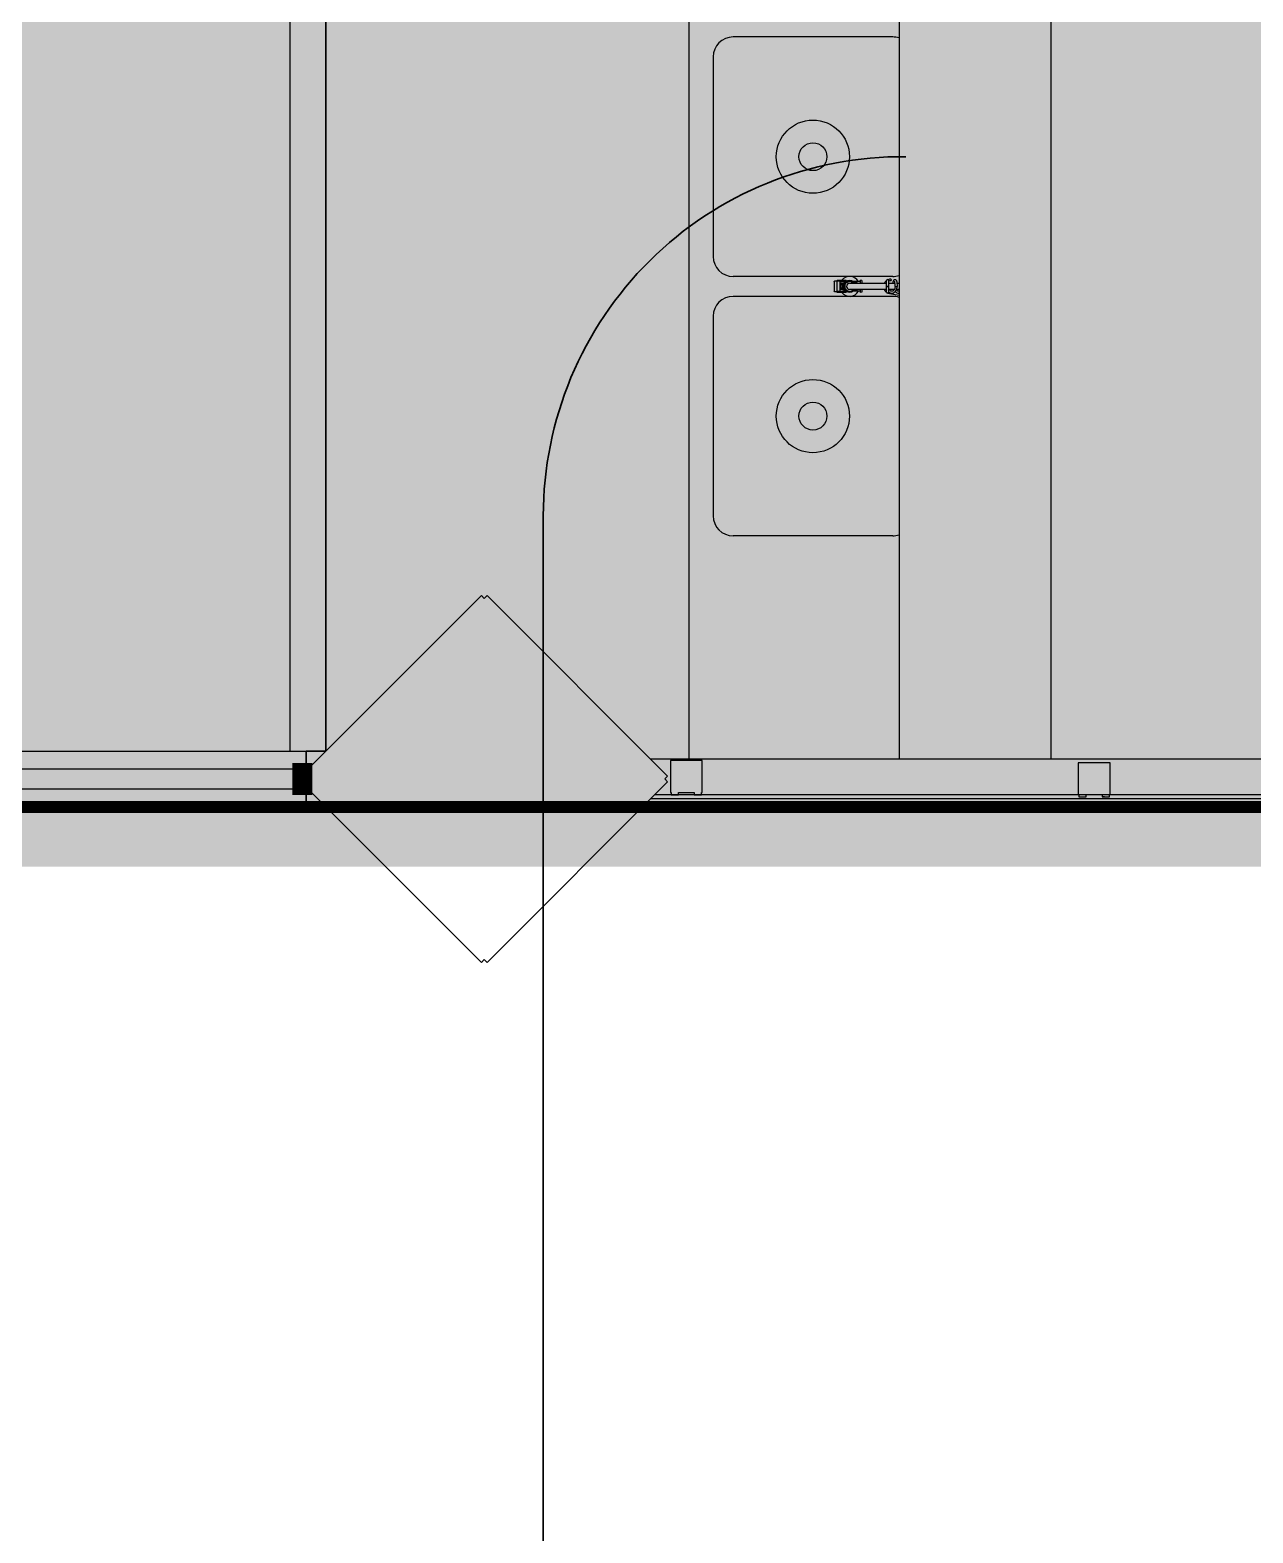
# Model space of a CAD drawing. Header units: metres. Extents: x -331 to 2982, y 362 to 2539.
# Drawn here: x 795.355 to 798.419, y 978.543 to 982.309 of the extents above; entities that cross this region are included whole.
import ezdxf

# ---------------------------------------------------------------- set-up
doc = ezdxf.new("R2010")
doc.units = ezdxf.units.M
doc.layers.get('0').update_dxf_attribs({"color": 251})
doc.layers.add('_salas', color=251, linetype='Continuous', plot=False)
doc.layers.add('Botoeira_antiga', color=74, linetype='Continuous', lineweight=30)
for name, color, linetype in [('CX', 251, 'Continuous'), ('Div', 251, 'Continuous'), ('Est', 251, 'Continuous'), ('Pis', 251, 'Continuous')]:
    doc.layers.add(name, color=color, linetype=linetype)

# ---------------------------------------------------------------- blocks, each defined once
blk = doc.blocks.new('XR_BL2_AND_MON-REV15$0$PERFIL_UNIT_ALCOA')
at = {"layer": 'CX', "color": 6}
for p, q in [((-21.3, 13.4), (-15.2, 13.4)), ((30.6, 13.4), (24.4, 13.4))]:
    blk.add_line(p, q, dxfattribs=at)
at = {"layer": 'CX'}
blk.add_lwpolyline([(-15.2, 19.2), (-15.2, 13.4), (-33.6, 13.4), (-33.6, 19.2), (-35.4, 19.2), (-35.4, 99.2), (44.6, 99.2), (44.6, 19.2), (42.9, 19.2), (42.9, 13.4), (24.4, 13.4), (24.4, 19.2)], close=True, dxfattribs=at)
blk = doc.blocks.new('XR_BL2_AND_MON-REV15$0$P_M')
at = {"layer": 'Est'}
blk.add_lwpolyline([(0.4596, -0.4313), (0.4525, -0.4243), (0.4596, -0.4172), (0.0071, 0.0354), (0, 0.0283), (-0.0071, 0.0354), (-0.4596, -0.4172), (-0.4525, -0.4243), (-0.4596, -0.4313), (-0.0071, -0.8839), (0, -0.8768), (0.0071, -0.8839)], close=True, dxfattribs=at)

msp = doc.modelspace()

# ---------------------------------------------------------------- hatches: boundary and pattern name
at = {"layer": '_salas', "transparency": 33554559}
h = msp.add_hatch(color=256, dxfattribs=at)
h.dxf.hatch_style = 1
h.paths.add_polyline_path([(820.1455, 995.2122), (820.1455, 996.6939), (815.2005, 996.6939), (815.2005, 1004.348), (796.5505, 1004.348), (796.5505, 1005.3023), (790.5648, 1005.3023), (790.4667, 1005.3023), (790.1155, 1005.6539), (790.0755, 1005.6539), (790.0755, 979.868), (790.3055, 979.868), (790.3055, 980.058), (790.4598, 980.2123), (820.1455, 980.2123), (820.1455, 981.7048), (820.3856, 981.8467), (820.6205, 981.9971), (820.6205, 980.9223), (821.2605, 980.9223), (821.2605, 982.4726, 0.087526), (823.0202, 984.545, 0.418022)])

# ---------------------------------------------------------------- linework, layer by layer
at = {"lineweight": 0}
msp.add_lwpolyline([(790.5972, 1005.4523), (790.4991, 1005.4523), (790.148, 1005.8039), (790.108, 1005.8039), (790.108, 980.018), (790.338, 980.018), (790.338, 980.208), (790.4922, 980.3623), (820.1779, 980.3623), (820.1779, 981.8548), (820.4181, 981.9967), (820.653, 982.1471), (820.653, 981.0723), (821.293, 981.0723), (821.293, 982.6226, 0.087526), (823.0526, 984.695)], format="xyb", dxfattribs=at)
at = {"layer": 'Botoeira_antiga'}
msp.add_line((796.6411, 978.2975), (796.6411, 981.0915), dxfattribs=at)
msp.add_arc((797.5411, 981.0915), 0.9, 89.4573, 180, dxfattribs=at)
at = {"layer": 'Div', "lineweight": 0}
for p, q in [((796.0063, 980.5023), (796.0063, 985.3393)), ((796.0963, 980.5023), (796.0963, 985.3393)), ((796.0963, 985.3393), (796.0963, 980.5023))]:
    msp.add_line(p, q, dxfattribs=at)
at = {"layer": 'Pis'}
for p, q in [((797.5326, 986.3626), (797.5326, 980.4821)), ((797.9126, 986.3626), (797.9126, 980.4821)), ((796.0063, 980.5023), (796.0063, 985.3393)), ((796.0963, 980.5023), (796.0963, 985.3393)), ((796.0963, 985.3393), (796.0963, 980.5023)), ((797.0067, 980.4784), (797.0067, 983.1552)), ((797.5167, 982.2915), (797.1167, 982.2915)), ((797.0667, 982.2415), (797.0667, 981.7415)), ((797.5167, 981.6915), (797.1167, 981.6915)), ((797.3699, 981.6785), (797.3699, 981.6545)), ((797.3699, 981.6785), (797.3699, 981.6545)), ((797.3768, 981.6795), (797.3709, 981.6795)), ((797.3768, 981.6795), (797.3709, 981.6795)), ((797.3841, 981.6795), (797.3768, 981.6795)), ((797.3841, 981.6795), (797.3768, 981.6795)), ((797.3778, 981.6545), (797.3778, 981.6785)), ((797.3778, 981.6545), (797.3778, 981.6785)), ((797.3796, 981.682), (797.398, 981.682)), ((797.3796, 981.682), (797.398, 981.682)), ((797.385, 981.679), (797.398, 981.679)), ((797.385, 981.679), (797.398, 981.679)), ((797.3851, 981.6545), (797.3851, 981.6785)), ((797.3851, 981.6545), (797.3851, 981.6785)), ((797.3858, 981.6635), (797.3858, 981.6695)), ((797.3858, 981.6695), (797.3878, 981.6695)), ((797.3858, 981.6635), (797.3858, 981.6695)), ((797.3858, 981.6695), (797.3878, 981.6695)), ((797.3858, 981.6635), (797.3878, 981.6635)), ((797.3858, 981.6635), (797.3878, 981.6635)), ((797.3861, 981.6738), (797.3861, 981.6695)), ((797.3906, 981.6738), (797.3861, 981.6738)), ((797.3861, 981.6738), (797.3861, 981.6695)), ((797.3906, 981.6738), (797.3861, 981.6738)), ((797.3861, 981.6635), (797.3861, 981.6593)), ((797.3861, 981.6635), (797.3861, 981.6593)), ((797.3861, 981.6593), (797.3906, 981.6593)), ((797.3861, 981.6593), (797.3906, 981.6593)), ((797.3874, 981.6738), (797.3874, 981.6695)), ((797.3874, 981.6738), (797.3874, 981.6695)), ((797.3874, 981.6635), (797.3874, 981.6593)), ((797.3874, 981.6635), (797.3874, 981.6593)), ((797.3878, 981.671), (797.3908, 981.674)), ((797.3878, 981.671), (797.3908, 981.674)), ((797.3878, 981.662), (797.3878, 981.671)), ((797.3878, 981.662), (797.3878, 981.671)), ((797.3878, 981.662), (797.3908, 981.659)), ((797.3878, 981.662), (797.3908, 981.659)), ((797.3908, 981.674), (797.3938, 981.674)), ((797.3908, 981.674), (797.3908, 981.6703)), ((797.3908, 981.674), (797.3938, 981.674)), ((797.3908, 981.674), (797.3908, 981.6703)), ((797.3908, 981.6703), (797.3908, 981.6665)), ((797.3908, 981.6703), (797.3908, 981.6665)), ((797.3908, 981.6665), (797.3938, 981.6665)), ((797.3908, 981.6665), (797.3908, 981.6628)), ((797.3908, 981.6665), (797.3938, 981.6665)), ((797.3908, 981.6665), (797.3908, 981.6628)), ((797.3908, 981.6628), (797.3908, 981.659)), ((797.3908, 981.6628), (797.3908, 981.659)), ((797.3908, 981.659), (797.3938, 981.659)), ((797.3908, 981.659), (797.3938, 981.659)), ((797.3938, 981.6785), (797.3938, 981.6545)), ((797.3938, 981.6785), (797.4007, 981.6785)), ((797.3938, 981.6785), (797.3938, 981.6545)), ((797.3938, 981.6785), (797.4007, 981.6785)), ((797.3963, 981.6665), (797.3963, 981.6709)), ((797.3963, 981.6665), (797.3963, 981.6709)), ((797.3963, 981.6622), (797.3963, 981.6665)), ((797.3963, 981.6622), (797.3963, 981.6665)), ((797.3988, 981.6752), (797.4026, 981.6774)), ((797.3988, 981.6752), (797.4026, 981.6774)), ((797.4026, 981.6557), (797.3988, 981.6579)), ((797.4026, 981.6557), (797.3988, 981.6579)), ((797.4026, 981.6774), (797.4063, 981.6795)), ((797.4026, 981.6774), (797.4063, 981.6795)), ((797.4088, 981.6745), (797.5013, 981.6745)), ((797.4088, 981.6745), (797.5013, 981.6745)), ((797.5013, 981.6585), (797.4088, 981.6585)), ((797.5013, 981.6585), (797.4088, 981.6585)), ((797.4113, 981.6795), (797.4151, 981.6774)), ((797.4113, 981.6795), (797.4151, 981.6774)), ((797.4151, 981.6774), (797.4188, 981.6752)), ((797.4151, 981.6774), (797.4188, 981.6752)), ((797.4188, 981.6579), (797.4151, 981.6557)), ((797.4188, 981.6579), (797.4151, 981.6557)), ((797.4358, 981.6785), (797.4169, 981.6785)), ((797.4358, 981.6785), (797.4169, 981.6785)), ((797.4358, 981.6815), (797.4358, 981.6818)), ((797.4393, 981.6812), (797.4358, 981.6818)), ((797.4358, 981.6815), (797.4358, 981.6818)), ((797.4393, 981.6812), (797.4358, 981.6818)), ((797.4358, 981.6749), (797.4358, 981.6815)), ((797.4358, 981.6749), (797.4358, 981.6815)), ((797.4358, 981.6745), (797.4358, 981.6749)), ((797.4358, 981.6745), (797.4358, 981.6749)), ((797.4358, 981.6582), (797.4358, 981.6585)), ((797.4358, 981.6582), (797.4358, 981.6585)), ((797.4358, 981.6515), (797.4358, 981.6582)), ((797.4358, 981.6515), (797.4358, 981.6582)), ((797.4393, 981.6812), (797.4393, 981.681)), ((797.4393, 981.6812), (797.4393, 981.681)), ((797.4393, 981.681), (797.4393, 981.6745)), ((797.4393, 981.681), (797.4393, 981.6745)), ((797.4393, 981.6585), (797.4393, 981.652)), ((797.4393, 981.6585), (797.4393, 981.652)), ((797.5013, 981.6665), (797.5013, 981.6813)), ((797.5013, 981.6665), (797.5013, 981.6813)), ((797.5013, 981.6665), (797.5063, 981.6665)), ((797.5063, 981.6665), (797.5013, 981.6665)), ((797.5013, 981.6518), (797.5013, 981.6665)), ((797.5013, 981.6665), (797.5063, 981.6665)), ((797.5063, 981.6665), (797.5013, 981.6665)), ((797.5013, 981.6518), (797.5013, 981.6665)), ((797.5063, 981.6813), (797.5063, 981.6665)), ((797.5063, 981.6813), (797.5063, 981.6665)), ((797.5063, 981.6745), (797.5222, 981.6745)), ((797.5063, 981.6745), (797.5222, 981.6745)), ((797.5063, 981.6665), (797.5063, 981.6518)), ((797.5063, 981.6665), (797.5063, 981.6518)), ((797.5205, 981.6585), (797.5063, 981.6585)), ((797.5205, 981.6585), (797.5063, 981.6585)), ((797.5227, 981.6665), (797.5256, 981.6665)), ((797.5227, 981.6665), (797.5256, 981.6665)), ((797.5256, 981.6665), (797.5277, 981.6665)), ((797.5256, 981.6665), (797.5277, 981.6665)), ((797.5326, 981.6585), (797.5261, 981.6585)), ((797.5326, 981.6585), (797.5261, 981.6585)), ((797.5273, 981.6745), (797.5326, 981.6745)), ((797.5273, 981.6745), (797.5326, 981.6745)), ((797.5167, 981.6415), (797.1167, 981.6415)), ((797.3709, 981.6535), (797.3768, 981.6535)), ((797.3709, 981.6535), (797.3768, 981.6535)), ((797.3841, 981.6535), (797.3768, 981.6535)), ((797.3841, 981.6535), (797.3768, 981.6535)), ((797.398, 981.651), (797.3796, 981.651)), ((797.398, 981.651), (797.3796, 981.651)), ((797.398, 981.654), (797.385, 981.654)), ((797.398, 981.654), (797.385, 981.654)), ((797.4007, 981.6545), (797.3938, 981.6545)), ((797.4007, 981.6545), (797.3938, 981.6545)), ((797.4063, 981.6535), (797.4026, 981.6557)), ((797.4063, 981.6535), (797.4026, 981.6557)), ((797.4151, 981.6557), (797.4113, 981.6535)), ((797.4151, 981.6557), (797.4113, 981.6535)), ((797.4358, 981.6545), (797.4169, 981.6545)), ((797.4358, 981.6545), (797.4169, 981.6545)), ((797.4393, 981.6519), (797.4358, 981.6512)), ((797.4393, 981.6519), (797.4358, 981.6512)), ((797.4358, 981.6512), (797.4358, 981.6515)), ((797.4358, 981.6512), (797.4358, 981.6515)), ((797.4393, 981.652), (797.4393, 981.6519)), ((797.4393, 981.652), (797.4393, 981.6519)), ((797.5087, 981.6488), (797.5326, 981.6446)), ((797.5087, 981.6488), (797.5326, 981.6446)), ((797.0667, 981.5915), (797.0667, 981.0915)), ((797.5167, 981.0415), (797.1167, 981.0415)), ((790.5972, 980.5023), (796.0472, 980.5023)), ((796.0963, 980.5023), (796.0472, 980.5023)), ((796.0472, 980.5023), (796.0472, 980.3623)), ((796.0472, 980.3623), (796.0472, 980.5023)), ((796.0472, 980.5023), (796.0963, 980.5023)), ((796.0472, 980.3623), (796.0472, 980.5023)), ((790.5972, 980.4573), (796.0472, 980.4573)), ((802.3187, 980.4821), (796.9098, 980.4821)), ((790.5972, 980.4073), (796.0472, 980.4073)), ((802.3263, 980.3823), (796.9096, 980.3823)), ((802.3161, 980.3924), (796.9198, 980.3924)), ((790.5972, 980.3623), (796.0472, 980.3623)), ((796.0472, 980.3623), (796.0963, 980.3623)), ((796.0963, 980.3623), (796.0472, 980.3623))]:
    msp.add_line(p, q, dxfattribs=at)
at = {"layer": 'Pis', "const_width": 0.03}
msp.add_lwpolyline([(790.5972, 1005.4523), (790.4991, 1005.4523), (790.148, 1005.8039), (790.108, 1005.8039), (790.108, 980.018), (790.338, 980.018), (790.338, 980.208), (790.4922, 980.3623), (820.1779, 980.3623), (820.1779, 981.8548), (820.4181, 981.9967), (820.653, 982.1471), (820.653, 981.0723), (821.293, 981.0723), (821.293, 982.6226, 0.087526), (823.0526, 984.695)], format="xyb", dxfattribs=at)
msp.add_lwpolyline([(796.0272, 980.4073), (796.0272, 980.4573), (796.0472, 980.4573), (796.0472, 980.4073)], close=True, dxfattribs=at)
at = {"layer": 'Pis'}
for centre, radius in [((797.3167, 981.9915), 0.0917), ((797.3167, 981.9915), 0.035), ((797.3167, 981.3415), 0.0917), ((797.3167, 981.3415), 0.035)]:
    msp.add_circle(centre, radius, dxfattribs=at)
for centre, radius, start, end in [((797.1167, 982.2415), 0.05, 90, 180), ((797.5167, 982.2415), 0.05, 71.5187, 90), ((797.1167, 981.7415), 0.05, 180, 270), ((797.5167, 981.7415), 0.05, 270, 288.4813), ((797.391, 981.6665), 0.006, 150, 170.2137), ((797.391, 981.6665), 0.006, 150, 170.2137), ((797.391, 981.6665), 0.006, 189.7863, 210), ((797.391, 981.6665), 0.006, 189.7863, 210), ((797.4088, 981.6665), 0.025, 28.6854, 141.6839), ((797.4088, 981.6665), 0.025, 28.6854, 141.6839), ((797.4088, 981.6665), 0.0145, 33.4854, 180), ((797.4088, 981.6665), 0.0145, 33.4854, 180), ((797.4088, 981.6665), 0.0145, 180, 326.5146), ((797.4088, 981.6665), 0.0145, 180, 326.5146), ((797.4088, 981.6665), 0.0135, 156.6578, 180), ((797.4088, 981.6665), 0.0135, 156.6578, 180), ((797.4088, 981.6665), 0.0135, 180, 203.3422), ((797.4088, 981.6665), 0.0135, 180, 203.3422), ((797.4088, 981.6665), 0.0125, 39.7918, 180), ((797.4088, 981.6665), 0.0125, 39.7918, 180), ((797.4013, 981.6709), 0.005, 120, 180), ((797.4013, 981.6709), 0.005, 120, 180), ((797.4088, 981.6665), 0.0125, 180, 320.2082), ((797.4088, 981.6665), 0.0125, 180, 320.2082), ((797.4013, 981.6622), 0.005, 180, 240), ((797.4013, 981.6622), 0.005, 180, 240), ((797.4088, 981.6665), 0.0135, 96.6578, 143.3422), ((797.4088, 981.6665), 0.0135, 96.6578, 143.3422), ((797.4088, 981.6665), 0.0135, 216.6578, 263.3422), ((797.4088, 981.6665), 0.0135, 216.6578, 263.3422), ((797.4088, 981.6665), 0.008, 90, 270), ((797.4088, 981.6665), 0.008, 90, 270), ((797.4088, 981.6752), 0.005, 60, 120), ((797.4088, 981.6752), 0.005, 60, 120), ((797.4088, 981.6665), 0.0135, 36.6578, 83.3422), ((797.4088, 981.6665), 0.0135, 36.6578, 83.3422), ((797.4088, 981.6665), 0.0135, 276.6578, 323.3422), ((797.4088, 981.6665), 0.0135, 276.6578, 323.3422), ((797.4163, 981.6709), 0.005, 47.2206, 60), ((797.4163, 981.6709), 0.005, 47.2206, 60), ((797.4163, 981.6622), 0.005, 300, 312.7794), ((797.4163, 981.6622), 0.005, 300, 312.7794), ((797.5118, 981.6665), 0.018, 125.6855, 153.6122), ((797.5118, 981.6665), 0.018, 125.6855, 153.6122), ((797.5118, 981.6665), 0.018, 206.3878, 234.3145), ((797.5118, 981.6665), 0.018, 206.3878, 234.3145), ((797.5118, 981.6665), 0.014, 138.5906, 145.1501), ((797.5118, 981.6665), 0.014, 138.5906, 145.1501), ((797.5118, 981.6665), 0.014, 214.8499, 221.4094), ((797.5118, 981.6665), 0.014, 214.8499, 221.4094), ((797.5038, 981.6813), 0.0025, 0, 180), ((797.5038, 981.6813), 0.0025, 0, 180), ((797.5118, 981.6665), 0.018, 90, 111.2759), ((797.5118, 981.6665), 0.018, 90, 111.2759), ((797.5118, 981.6665), 0.014, 90, 113.1326), ((797.5118, 981.6665), 0.014, 90, 113.1326), ((797.5118, 981.6825), 0.002, 270, 90), ((797.5118, 981.6825), 0.002, 270, 90), ((797.1167, 981.5915), 0.05, 90, 180), ((797.4088, 981.6665), 0.025, 218.3161, 331.3146), ((797.4088, 981.6665), 0.025, 218.3161, 331.3146), ((797.4088, 981.6579), 0.005, 240, 300), ((797.4088, 981.6579), 0.005, 240, 300), ((797.5038, 981.6518), 0.0025, 180, 0), ((797.5038, 981.6518), 0.0025, 180, 0), ((797.5118, 981.6665), 0.018, 248.7241, 259.9513), ((797.5118, 981.6665), 0.018, 248.7241, 259.9513), ((797.5167, 981.5915), 0.05, 71.5187, 90), ((797.1167, 981.0915), 0.05, 180, 270), ((797.5167, 981.0915), 0.05, 270, 288.4813)]:
    msp.add_arc(centre, radius, start, end, dxfattribs=at)
at = {"layer": 'Pis', "extrusion": (0, 0, -1)}
for centre, major_axis, start_param, end_param in [((797.3709, 981.6785), (0.000706, 0.000706), 3.926991, 5.497787), ((797.3709, 981.6785), (0.000706, 0.000706), 3.926991, 5.497787), ((797.3768, 981.6785), (0.000706, 0.000706), -0.785398, 0.785398), ((797.3768, 981.6785), (0.000706, 0.000706), -0.785398, 0.785398), ((797.3841, 981.6785), (0.000706, 0.000706), -0.785398, 0.785398), ((797.3841, 981.6785), (0.000706, 0.000706), -0.785398, 0.785398), ((797.3709, 981.6545), (-0.000706, 0.000706), 3.926991, 5.497787), ((797.3709, 981.6545), (-0.000706, 0.000706), 3.926991, 5.497787), ((797.3768, 981.6545), (-0.000706, 0.000706), 2.356194, 3.926991), ((797.3768, 981.6545), (-0.000706, 0.000706), 2.356194, 3.926991), ((797.3841, 981.6545), (-0.000706, 0.000706), 2.356194, 3.926991), ((797.3841, 981.6545), (-0.000706, 0.000706), 2.356194, 3.926991)]:
    msp.add_ellipse(centre, major_axis=major_axis, ratio=1, start_param=start_param, end_param=end_param, dxfattribs=at)
at = {"layer": 'Pis'}
for points, knots in [([(797.3762, 981.6795), (797.3763, 981.6798), (797.3764, 981.6801), (797.3769, 981.6808), (797.3773, 981.6812), (797.3782, 981.6817), (797.3786, 981.6819), (797.3793, 981.682), (797.3794, 981.682), (797.3796, 981.682)], [10.964391, 10.964391, 10.964391, 10.964391, 11.932758, 11.932758, 13.659843, 13.659843, 15.268572, 15.268572, 15.785521, 15.785521, 15.785521, 15.785521]), ([(797.3762, 981.6795), (797.3763, 981.6798), (797.3764, 981.6801), (797.3769, 981.6808), (797.3773, 981.6812), (797.3782, 981.6817), (797.3786, 981.6819), (797.3793, 981.682), (797.3794, 981.682), (797.3796, 981.682)], [10.964391, 10.964391, 10.964391, 10.964391, 11.932758, 11.932758, 13.659843, 13.659843, 15.268572, 15.268572, 15.785521, 15.785521, 15.785521, 15.785521]), ([(797.398, 981.682), (797.3982, 981.682), (797.3984, 981.682), (797.399, 981.6819), (797.3994, 981.6817), (797.4003, 981.6812), (797.4006, 981.6808), (797.4011, 981.6801), (797.4013, 981.6798), (797.4015, 981.6793), (797.4015, 981.6792), (797.4016, 981.6791)], [4.399836, 4.399836, 4.399836, 4.399836, 5.000915, 5.000915, 6.541202, 6.541202, 8.169325, 8.169325, 9.327705, 9.327705, 9.698195, 9.698195, 9.698195, 9.698195]), ([(797.398, 981.682), (797.3982, 981.682), (797.3984, 981.682), (797.399, 981.6819), (797.3994, 981.6817), (797.4003, 981.6812), (797.4006, 981.6808), (797.4011, 981.6801), (797.4013, 981.6798), (797.4015, 981.6793), (797.4015, 981.6792), (797.4016, 981.6791)], [4.399836, 4.399836, 4.399836, 4.399836, 5.000915, 5.000915, 6.541202, 6.541202, 8.169325, 8.169325, 9.327705, 9.327705, 9.698195, 9.698195, 9.698195, 9.698195]), ([(797.3986, 981.6785), (797.3985, 981.6786), (797.3985, 981.6787), (797.3984, 981.6788), (797.3983, 981.6789), (797.3981, 981.679), (797.3981, 981.679), (797.398, 981.679), (797.398, 981.679), (797.398, 981.679)], [0.746961, 0.746961, 0.746961, 0.746961, 1.100776, 1.100776, 1.573838, 1.573838, 2.074752, 2.074752, 2.175763, 2.175763, 2.175763, 2.175763]), ([(797.3986, 981.6785), (797.3985, 981.6786), (797.3985, 981.6787), (797.3984, 981.6788), (797.3983, 981.6789), (797.3981, 981.679), (797.3981, 981.679), (797.398, 981.679), (797.398, 981.679), (797.398, 981.679)], [0.746961, 0.746961, 0.746961, 0.746961, 1.100776, 1.100776, 1.573838, 1.573838, 2.074752, 2.074752, 2.175763, 2.175763, 2.175763, 2.175763]), ([(797.417, 981.6785), (797.4193, 981.6784), (797.4217, 981.6779), (797.4259, 981.6765), (797.4279, 981.6756), (797.4296, 981.6745)], [1.184092, 1.184092, 1.184092, 1.184092, 8.181728, 8.181728, 14.760596, 14.760596, 14.760596, 14.760596]), ([(797.417, 981.6785), (797.4193, 981.6784), (797.4217, 981.6779), (797.4259, 981.6765), (797.4279, 981.6756), (797.4296, 981.6745)], [1.184092, 1.184092, 1.184092, 1.184092, 8.181728, 8.181728, 14.760596, 14.760596, 14.760596, 14.760596]), ([(797.4296, 981.6585), (797.4278, 981.6575), (797.4258, 981.6565), (797.4214, 981.6551), (797.4192, 981.6547), (797.417, 981.6546)], [40.849591, 40.849591, 40.849591, 40.849591, 48.357875, 48.357875, 55.509102, 55.509102, 55.509102, 55.509102]), ([(797.4296, 981.6585), (797.4278, 981.6575), (797.4258, 981.6565), (797.4214, 981.6551), (797.4192, 981.6547), (797.417, 981.6546)], [40.849591, 40.849591, 40.849591, 40.849591, 48.357875, 48.357875, 55.509102, 55.509102, 55.509102, 55.509102]), ([(797.5063, 981.6533), (797.507, 981.6525), (797.5078, 981.6518), (797.5087, 981.6512), (797.5095, 981.6506), (797.5105, 981.6501), (797.5124, 981.6495), (797.5134, 981.6493), (797.5145, 981.6493), (797.5153, 981.6493), (797.5162, 981.6494), (797.5179, 981.6499), (797.5187, 981.6503), (797.5213, 981.6517), (797.5229, 981.6533), (797.5252, 981.6566), (797.5261, 981.6584), (797.5271, 981.6613), (797.5273, 981.6623), (797.5276, 981.6644), (797.5277, 981.6655), (797.5277, 981.6665)], [15.819764, 15.819764, 15.819764, 15.819764, 19.83188, 19.83188, 19.83188, 24.119758, 24.119758, 28.256298, 28.256298, 28.256298, 31.797818, 31.797818, 35.381068, 35.381068, 43.418723, 43.418723, 49.974812, 49.974812, 53.163021, 53.163021, 56.350064, 56.350064, 56.350064, 56.350064]), ([(797.5063, 981.6533), (797.507, 981.6525), (797.5078, 981.6518), (797.5087, 981.6512), (797.5095, 981.6506), (797.5105, 981.6501), (797.5124, 981.6495), (797.5134, 981.6493), (797.5145, 981.6493), (797.5153, 981.6493), (797.5162, 981.6494), (797.5179, 981.6499), (797.5187, 981.6503), (797.5213, 981.6517), (797.5229, 981.6533), (797.5252, 981.6566), (797.5261, 981.6584), (797.5271, 981.6613), (797.5273, 981.6623), (797.5276, 981.6644), (797.5277, 981.6655), (797.5277, 981.6665)], [15.819764, 15.819764, 15.819764, 15.819764, 19.83188, 19.83188, 19.83188, 24.119758, 24.119758, 28.256298, 28.256298, 28.256298, 31.797818, 31.797818, 35.381068, 35.381068, 43.418723, 43.418723, 49.974812, 49.974812, 53.163021, 53.163021, 56.350064, 56.350064, 56.350064, 56.350064]), ([(797.5227, 981.6665), (797.5227, 981.6654), (797.5226, 981.6643), (797.5221, 981.662), (797.5217, 981.6608), (797.5206, 981.6585), (797.5198, 981.6573), (797.5183, 981.6558), (797.5177, 981.6553), (797.5166, 981.6547), (797.5162, 981.6545), (797.5154, 981.6543), (797.515, 981.6543), (797.5146, 981.6543), (797.5141, 981.6543), (797.5136, 981.6543), (797.5125, 981.6547), (797.512, 981.6549), (797.5114, 981.6553), (797.5103, 981.6561), (797.5093, 981.6572), (797.5085, 981.6585)], [0, 0, 0, 0, 3.326756, 3.326756, 7.402781, 7.402781, 12.648466, 12.648466, 16.750655, 16.750655, 19.494217, 19.494217, 22.203537, 22.203537, 22.203537, 25.427655, 25.427655, 28.776539, 28.776539, 28.776539, 35.480596, 35.480596, 35.480596, 35.480596]), ([(797.5227, 981.6665), (797.5227, 981.6654), (797.5226, 981.6643), (797.5221, 981.662), (797.5217, 981.6608), (797.5206, 981.6585), (797.5198, 981.6573), (797.5183, 981.6558), (797.5177, 981.6553), (797.5166, 981.6547), (797.5162, 981.6545), (797.5154, 981.6543), (797.515, 981.6543), (797.5146, 981.6543), (797.5141, 981.6543), (797.5136, 981.6543), (797.5125, 981.6547), (797.512, 981.6549), (797.5114, 981.6553), (797.5103, 981.6561), (797.5093, 981.6572), (797.5085, 981.6585)], [0, 0, 0, 0, 3.326756, 3.326756, 7.402781, 7.402781, 12.648466, 12.648466, 16.750655, 16.750655, 19.494217, 19.494217, 22.203537, 22.203537, 22.203537, 25.427655, 25.427655, 28.776539, 28.776539, 28.776539, 35.480596, 35.480596, 35.480596, 35.480596]), ([(797.5174, 981.6745), (797.5175, 981.6757), (797.5177, 981.6769), (797.5181, 981.6785), (797.5182, 981.679), (797.5186, 981.6804), (797.5189, 981.681), (797.5193, 981.6818), (797.5195, 981.6822), (797.5201, 981.6829), (797.5204, 981.6831), (797.5212, 981.6836), (797.5217, 981.6838), (797.5228, 981.6838), (797.5234, 981.6837), (797.5241, 981.6832), (797.5244, 981.683), (797.5249, 981.6826), (797.5251, 981.6823), (797.5255, 981.6816), (797.5256, 981.6813), (797.5258, 981.681), (797.526, 981.6804), (797.5263, 981.6796), (797.5268, 981.6778), (797.5269, 981.677), (797.5273, 981.6744), (797.5275, 981.6725), (797.5277, 981.6691), (797.5277, 981.6678), (797.5277, 981.6665)], [69.327014, 69.327014, 69.327014, 69.327014, 74.276263, 74.276263, 77.30321, 77.30321, 82.089916, 82.089916, 85.28908, 85.28908, 87.231603, 87.231603, 90.341333, 90.341333, 93.503144, 93.503144, 95.357751, 95.357751, 97.723829, 97.723829, 99.531185, 99.531185, 99.531185, 102.969684, 102.969684, 105.160176, 105.160176, 109.654193, 109.654193, 112.45985, 112.45985, 112.45985, 112.45985]), ([(797.5174, 981.6745), (797.5175, 981.6757), (797.5177, 981.6769), (797.5181, 981.6785), (797.5182, 981.679), (797.5186, 981.6804), (797.5189, 981.681), (797.5193, 981.6818), (797.5195, 981.6822), (797.5201, 981.6829), (797.5204, 981.6831), (797.5212, 981.6836), (797.5217, 981.6838), (797.5228, 981.6838), (797.5234, 981.6837), (797.5241, 981.6832), (797.5244, 981.683), (797.5249, 981.6826), (797.5251, 981.6823), (797.5255, 981.6816), (797.5256, 981.6813), (797.5258, 981.681), (797.526, 981.6804), (797.5263, 981.6796), (797.5268, 981.6778), (797.5269, 981.677), (797.5273, 981.6744), (797.5275, 981.6725), (797.5277, 981.6691), (797.5277, 981.6678), (797.5277, 981.6665)], [69.327014, 69.327014, 69.327014, 69.327014, 74.276263, 74.276263, 77.30321, 77.30321, 82.089916, 82.089916, 85.28908, 85.28908, 87.231603, 87.231603, 90.341333, 90.341333, 93.503144, 93.503144, 95.357751, 95.357751, 97.723829, 97.723829, 99.531185, 99.531185, 99.531185, 102.969684, 102.969684, 105.160176, 105.160176, 109.654193, 109.654193, 112.45985, 112.45985, 112.45985, 112.45985]), ([(797.5227, 981.6665), (797.5227, 981.6667), (797.5227, 981.6669), (797.5227, 981.6688), (797.5226, 981.6706), (797.5224, 981.6738), (797.5222, 981.6752), (797.5217, 981.6775), (797.5215, 981.6783), (797.5212, 981.6791), (797.5211, 981.6793), (797.5211, 981.6793), (797.5211, 981.6793), (797.5211, 981.6793)], [58.948296, 58.948296, 58.948296, 58.948296, 59.442082, 59.442082, 64.557596, 64.557596, 69.515178, 69.515178, 74.143362, 74.143362, 77.471728, 77.471728, 78.053133, 78.053133, 78.053133, 78.053133]), ([(797.5227, 981.6665), (797.5227, 981.6667), (797.5227, 981.6669), (797.5227, 981.6688), (797.5226, 981.6706), (797.5224, 981.6738), (797.5222, 981.6752), (797.5217, 981.6775), (797.5215, 981.6783), (797.5212, 981.6791), (797.5211, 981.6793), (797.5211, 981.6793), (797.5211, 981.6793), (797.5211, 981.6793)], [58.948296, 58.948296, 58.948296, 58.948296, 59.442082, 59.442082, 64.557596, 64.557596, 69.515178, 69.515178, 74.143362, 74.143362, 77.471728, 77.471728, 78.053133, 78.053133, 78.053133, 78.053133]), ([(797.5326, 981.6543), (797.5315, 981.6543), (797.5304, 981.6545), (797.5282, 981.6554), (797.5271, 981.6561), (797.5261, 981.6571), (797.5259, 981.6572), (797.5258, 981.6574), (797.5256, 981.6576)], [20.765106, 20.765106, 20.765106, 20.765106, 25.191957, 25.191957, 29.752357, 29.752357, 29.752357, 30.517603, 30.517603, 30.517603, 30.517603]), ([(797.5326, 981.6543), (797.5315, 981.6543), (797.5304, 981.6545), (797.5282, 981.6554), (797.5271, 981.6561), (797.5261, 981.6571), (797.5259, 981.6572), (797.5258, 981.6574), (797.5256, 981.6576)], [20.765106, 20.765106, 20.765106, 20.765106, 25.191957, 25.191957, 29.752357, 29.752357, 29.752357, 30.517603, 30.517603, 30.517603, 30.517603]), ([(797.3796, 981.651), (797.3792, 981.651), (797.3789, 981.6511), (797.3781, 981.6513), (797.3776, 981.6516), (797.3769, 981.6523), (797.3765, 981.6527), (797.3762, 981.6533), (797.3762, 981.6534), (797.3762, 981.6535)], [2.001998, 2.001998, 2.001998, 2.001998, 3.147931, 3.147931, 4.764621, 4.764621, 6.515563, 6.515563, 6.822697, 6.822697, 6.822697, 6.822697]), ([(797.3796, 981.651), (797.3792, 981.651), (797.3789, 981.6511), (797.3781, 981.6513), (797.3776, 981.6516), (797.3769, 981.6523), (797.3765, 981.6527), (797.3762, 981.6533), (797.3762, 981.6534), (797.3762, 981.6535)], [2.001998, 2.001998, 2.001998, 2.001998, 3.147931, 3.147931, 4.764621, 4.764621, 6.515563, 6.515563, 6.822697, 6.822697, 6.822697, 6.822697]), ([(797.398, 981.654), (797.398, 981.654), (797.398, 981.654), (797.3981, 981.654), (797.3981, 981.654), (797.3982, 981.6541), (797.3983, 981.6542), (797.3985, 981.6543), (797.3985, 981.6544), (797.3986, 981.6545)], [1.304885, 1.304885, 1.304885, 1.304885, 1.414465, 1.414465, 1.958772, 1.958772, 2.760884, 2.760884, 3.414237, 3.414237, 3.414237, 3.414237]), ([(797.398, 981.654), (797.398, 981.654), (797.398, 981.654), (797.3981, 981.654), (797.3981, 981.654), (797.3982, 981.6541), (797.3983, 981.6542), (797.3985, 981.6543), (797.3985, 981.6544), (797.3986, 981.6545)], [1.304885, 1.304885, 1.304885, 1.304885, 1.414465, 1.414465, 1.958772, 1.958772, 2.760884, 2.760884, 3.414237, 3.414237, 3.414237, 3.414237]), ([(797.4016, 981.654), (797.4015, 981.6536), (797.4013, 981.6533), (797.4009, 981.6525), (797.4005, 981.6521), (797.3997, 981.6515), (797.3992, 981.6512), (797.3985, 981.6511), (797.3982, 981.651), (797.398, 981.651)], [0.774365, 0.774365, 0.774365, 0.774365, 1.824958, 1.824958, 3.596242, 3.596242, 5.237537, 5.237537, 6.081784, 6.081784, 6.081784, 6.081784]), ([(797.4016, 981.654), (797.4015, 981.6536), (797.4013, 981.6533), (797.4009, 981.6525), (797.4005, 981.6521), (797.3997, 981.6515), (797.3992, 981.6512), (797.3985, 981.6511), (797.3982, 981.651), (797.398, 981.651)], [0.774365, 0.774365, 0.774365, 0.774365, 1.824958, 1.824958, 3.596242, 3.596242, 5.237537, 5.237537, 6.081784, 6.081784, 6.081784, 6.081784]), ([(797.5228, 981.6534), (797.5242, 981.6521), (797.5257, 981.6511), (797.529, 981.6497), (797.5308, 981.6493), (797.5326, 981.6493)], [15.620445, 15.620445, 15.620445, 15.620445, 22.010341, 22.010341, 28.520374, 28.520374, 28.520374, 28.520374]), ([(797.5228, 981.6534), (797.5242, 981.6521), (797.5257, 981.6511), (797.529, 981.6497), (797.5308, 981.6493), (797.5326, 981.6493)], [15.620445, 15.620445, 15.620445, 15.620445, 22.010341, 22.010341, 28.520374, 28.520374, 28.520374, 28.520374])]:
    msp.add_open_spline(points, degree=3, knots=knots, dxfattribs=at)
msp.add_open_spline([(797.5189, 981.6585), (797.5192, 981.6581), (797.5194, 981.6577), (797.5196, 981.6573)], degree=3, dxfattribs=at)
msp.add_open_spline([(797.5189, 981.6585), (797.5192, 981.6581), (797.5194, 981.6577), (797.5196, 981.6573)], degree=3, dxfattribs=at)

# ---------------------------------------------------------------- block references
at = {"layer": 'Pis', "rotation": 90}
msp.add_blockref('XR_BL2_AND_MON-REV15$0$P_M', (796.0687, 980.4323), dxfattribs=at)
at = {"layer": 'Pis', "xscale": -0.001000000000203727, "yscale": 0.001000000000203727, "zscale": 0.0009999999999763531}
for p in [(797.0041, 980.3791), (798.0261, 980.3738)]:
    msp.add_blockref('XR_BL2_AND_MON-REV15$0$PERFIL_UNIT_ALCOA', p, dxfattribs=at)

doc.saveas('drawing.dxf')
